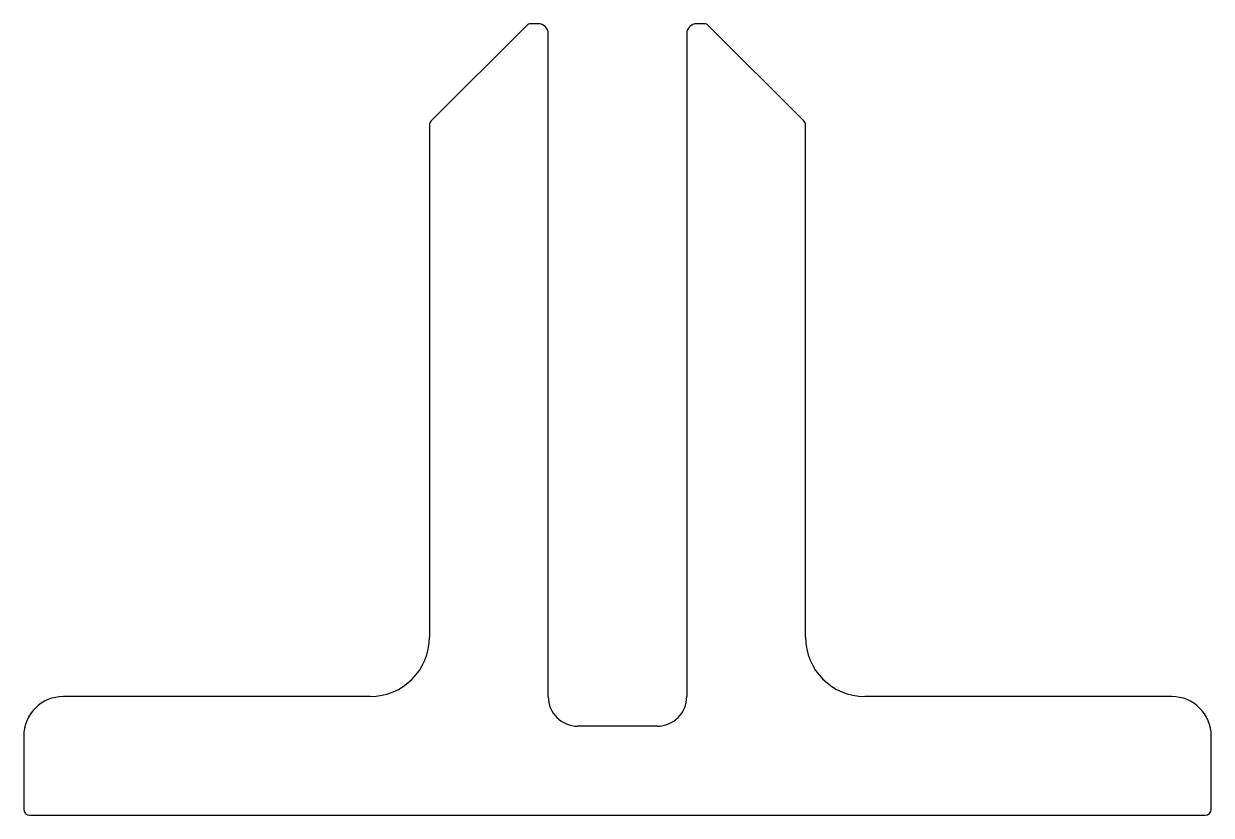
# Model space of a CAD drawing. Extents: x 819.4 to 879.4, y 320.2 to 360.2.
import ezdxf

# ---------------------------------------------------------------- set-up
doc = ezdxf.new("R2010")
doc.units = 0
doc.layers.get('0').update_dxf_attribs({"linetype": 'CONTINUOUS'})

msp = doc.modelspace()

# ---------------------------------------------------------------- linework, layer by layer
for p, q in [((844.838, 360.12), (840.014, 355.296)), ((845.426, 360.208), (845.05, 360.208)), ((853.802, 360.208), (853.426, 360.208)), ((858.838, 355.296), (854.014, 360.12)), ((845.926, 326.208), (845.926, 359.708)), ((852.926, 359.708), (852.926, 326.208)), ((839.926, 355.084), (839.926, 329.208)), ((858.926, 329.208), (858.926, 355.084)), ((836.926, 326.208), (821.426, 326.208)), ((877.426, 326.208), (861.926, 326.208)), ((851.426, 324.708), (847.426, 324.708)), ((819.426, 324.208), (819.426, 320.508)), ((879.426, 320.508), (879.426, 324.208)), ((819.726, 320.208), (879.126, 320.208))]:
    msp.add_line(p, q)
for centre, radius, start, end in [((845.05, 359.908), 0.3, 90, 135), ((845.426, 359.708), 0.5, 360, 90), ((853.426, 359.708), 0.5, 90, 180), ((853.802, 359.908), 0.3, 45, 90), ((840.226, 355.084), 0.3, 135, 180), ((858.626, 355.084), 0.3, 360, 45), ((836.926, 329.208), 3, 270, 0), ((861.926, 329.208), 3, 180, 270), ((821.426, 324.208), 2, 90, 180), ((847.426, 326.208), 1.5, 180, 270), ((851.426, 326.208), 1.5, 270, 360), ((877.426, 324.208), 2, 0, 90), ((819.726, 320.508), 0.3, 180, 270), ((879.126, 320.508), 0.3, 270, 0)]:
    msp.add_arc(centre, radius, start, end)

doc.saveas('drawing.dxf')
